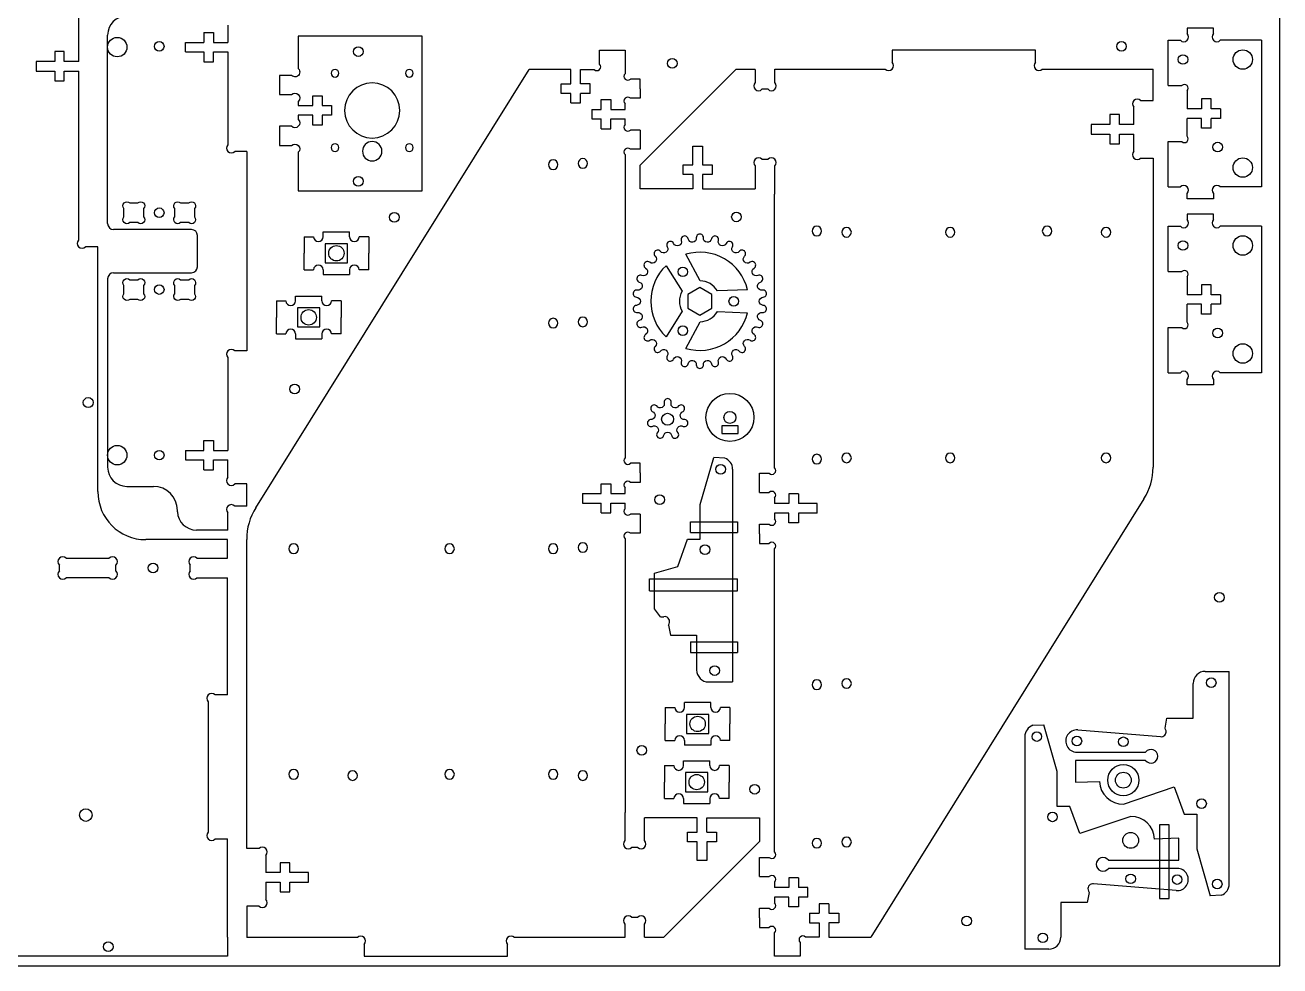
# Model space of a CAD drawing. Header units: millimetres. Extents: x 0 to 1250, y 0 to 611.
# Drawn here: x 727 to 1250, y 0 to 392 of the extents above; entities that cross this region are included whole.
import ezdxf

# ---------------------------------------------------------------- set-up
doc = ezdxf.new("R2010")
doc.units = ezdxf.units.MM
for name, color, linetype in [('helpline', 6, 'Continuous'), ('montaz', 3, 'Continuous'), ('montaz 0', 1, 'Continuous'), ('profil wew', 2, 'Continuous'), ('wybranie 1mm', 4, 'Continuous'), ('wybranie 4mm', 4, 'Continuous'), ('wybranie 5.2', 4, 'Continuous')]:
    doc.layers.add(name, color=color, linetype=linetype)

msp = doc.modelspace()

# ---------------------------------------------------------------- linework, layer by layer
for p, q in [((749.24, 376.77), (749.24, 450.02)), ((761.32, 309.24), (761.32, 387.72)), ((801.48, 388.79), (805.48, 388.79)), ((801.48, 388.79), (801.48, 384.72)), ((805.48, 388.79), (805.48, 384.72)), ((811.48, 391.89), (811.48, 384.72)), ((1222.32, 390.61), (1211.34, 390.61)), ((1211.34, 390.61), (1211.34, 388.39)), ((1222.32, 388.39), (1222.32, 390.61)), ((793.71, 384.72), (801.48, 384.72)), ((793.71, 380.72), (793.71, 384.72)), ((805.48, 384.72), (811.48, 384.72)), ((1203.45, 385.56), (1208.51, 385.56)), ((1203.45, 366.73), (1203.45, 385.56)), ((1242.32, 385.56), (1225.15, 385.56)), ((1242.32, 385.56), (1242.32, 324.56)), ((731.48, 376.77), (731.48, 372.77)), ((739.24, 376.77), (731.48, 376.77)), ((739.24, 380.84), (739.24, 376.77)), ((743.24, 380.84), (739.24, 380.84)), ((743.24, 376.77), (743.24, 380.84)), ((749.24, 376.77), (743.24, 376.77)), ((793.71, 380.72), (801.48, 380.72)), ((801.48, 380.72), (801.48, 376.65)), ((801.48, 376.65), (805.48, 376.65)), ((805.48, 376.65), (805.48, 380.72)), ((805.48, 380.72), (811.48, 380.72)), ((811.48, 380.72), (811.48, 342.06)), ((966.38, 375.64), (966.38, 381.4)), ((966.38, 381.4), (977.03, 381.4)), ((977.03, 381.4), (977.03, 372.23)), ((1148.13, 381.4), (1088.33, 381.4)), ((1088.33, 381.4), (1088.33, 376.43)), ((1148.13, 376.43), (1148.13, 381.4)), ((731.48, 372.77), (739.24, 372.77)), ((739.24, 372.77), (739.24, 368.7)), ((743.24, 368.7), (743.24, 372.77)), ((743.24, 372.77), (749.24, 372.77)), ((749.24, 302.34), (749.24, 372.77)), ((823.07, 190.87), (936.97, 373.4)), ((954.38, 373.4), (936.97, 373.4)), ((954.38, 367.4), (954.38, 373.4)), ((958.38, 373.4), (964.14, 373.4)), ((958.38, 367.4), (958.38, 373.4)), ((977.03, 372.23), (977.03, 371.64)), ((983.38, 333.6), (1023.25, 373.47)), ((1031.25, 373.47), (1023.25, 373.47)), ((1031.25, 373.47), (1031.25, 367.98)), ((1039.45, 367.98), (1039.45, 373.6)), ((1039.45, 373.6), (1085.5, 373.6)), ((1150.96, 373.6), (1197.11, 373.6)), ((1197.11, 360.52), (1197.11, 373.6)), ((739.24, 368.7), (743.24, 368.7)), ((950.31, 363.4), (950.31, 367.4)), ((950.31, 367.4), (954.38, 367.4)), ((962.45, 367.4), (958.38, 367.4)), ((962.45, 363.4), (962.45, 367.4)), ((983.38, 369.4), (979.28, 369.4)), ((983.38, 365.4), (983.38, 369.4)), ((1203.45, 366.73), (1209.09, 366.73)), ((954.38, 363.4), (950.31, 363.4)), ((954.38, 359.52), (954.38, 363.4)), ((958.38, 359.52), (958.38, 363.4)), ((962.45, 363.4), (958.38, 363.4)), ((983.38, 361.4), (979.28, 361.4)), ((983.38, 365.4), (983.38, 361.4)), ((1036.62, 365.15), (1034.08, 365.15)), ((1211.34, 364.48), (1211.34, 357.06)), ((1221.34, 361.13), (1217.34, 361.13)), ((1217.34, 361.13), (1217.34, 357.06)), ((1221.34, 357.06), (1221.34, 361.13)), ((954.38, 359.52), (958.38, 359.52)), ((963.15, 356.8), (967.03, 356.8)), ((963.15, 356.8), (963.15, 352.8)), ((967.03, 356.8), (967.03, 360.87)), ((967.03, 360.87), (971.03, 360.87)), ((971.03, 360.87), (971.03, 356.8)), ((971.03, 356.8), (977.03, 356.8)), ((977.03, 356.8), (977.03, 359.15)), ((1189.11, 350.52), (1189.11, 357.7)), ((1191.94, 360.52), (1197.11, 360.52)), ((1217.34, 357.06), (1211.34, 357.06)), ((1225.22, 357.06), (1221.34, 357.06)), ((1225.22, 357.06), (1225.22, 353.06)), ((963.15, 352.8), (967.03, 352.8)), ((967.03, 348.73), (967.03, 352.8)), ((971.03, 348.73), (971.03, 352.8)), ((971.03, 352.8), (977.03, 352.8)), ((977.03, 350.44), (977.03, 352.8)), ((1171.35, 350.52), (1171.35, 346.52)), ((1179.11, 350.52), (1171.35, 350.52)), ((1183.11, 354.6), (1179.11, 354.6)), ((1179.11, 354.6), (1179.11, 350.52)), ((1183.11, 350.52), (1183.11, 354.6)), ((1189.11, 350.52), (1183.11, 350.52)), ((1211.34, 345.64), (1211.34, 353.06)), ((1217.34, 353.06), (1211.34, 353.06)), ((1217.34, 348.99), (1217.34, 353.06)), ((1221.34, 348.99), (1221.34, 353.06)), ((1225.22, 353.06), (1221.34, 353.06)), ((840.8, 349.75), (840.8, 349.75)), ((840.8, 349.75), (840.8, 349.75)), ((840.8, 349.75), (840.8, 349.75)), ((840.8, 349.75), (840.8, 349.75)), ((967.03, 348.73), (971.03, 348.73)), ((983.38, 348.2), (979.28, 348.2)), ((983.38, 348.2), (983.38, 340.2)), ((1171.35, 346.52), (1179.11, 346.52)), ((1179.11, 346.52), (1179.11, 342.45)), ((1183.11, 342.45), (1183.11, 346.52)), ((1183.11, 346.52), (1189.11, 346.52)), ((1189.11, 339.35), (1189.11, 346.52)), ((1221.34, 348.99), (1217.34, 348.99)), ((983.38, 340.2), (979.28, 340.2)), ((1005.32, 333.7), (1005.32, 341.46)), ((1005.32, 341.46), (1009.32, 341.46)), ((1009.32, 341.46), (1009.32, 333.7)), ((1179.11, 342.45), (1183.11, 342.45)), ((1203.45, 343.4), (1209.09, 343.4)), ((1203.45, 324.56), (1203.45, 343.4)), ((819.28, 339.23), (814.3, 339.23)), ((819.28, 339.23), (819.28, 256.24)), ((977.03, 337.95), (977.03, 212.23)), ((1034.08, 336.05), (1036.62, 336.05)), ((1191.94, 336.52), (1197.11, 336.52)), ((1197.11, 336.52), (1197.11, 207.76)), ((983.38, 323.7), (983.38, 333.6)), ((1001.24, 329.7), (1001.24, 333.7)), ((1001.24, 333.7), (1005.32, 333.7)), ((1005.32, 329.7), (1001.24, 329.7)), ((1005.32, 329.7), (1005.32, 323.7)), ((1009.32, 333.7), (1013.39, 333.7)), ((1013.39, 329.7), (1009.32, 329.7)), ((1009.32, 329.7), (1009.32, 323.7)), ((1013.39, 333.7), (1013.39, 329.7)), ((1031.25, 333.22), (1031.25, 323.7)), ((1039.45, 321.5), (1039.45, 333.22)), ((1203.45, 324.56), (1208.51, 324.56)), ((1242.32, 324.56), (1225.15, 324.56)), ((1005.32, 323.7), (983.38, 323.7)), ((1009.32, 323.7), (1031.25, 323.7)), ((1039.35, 207.44), (1039.35, 321.5)), ((1039.45, 321.5), (1039.35, 321.5)), ((1211.34, 319.52), (1211.34, 321.73)), ((1222.32, 319.52), (1211.34, 319.52)), ((1222.32, 321.73), (1222.32, 319.52)), ((1222.32, 313.14), (1211.34, 313.14)), ((1211.34, 313.14), (1211.34, 310.92)), ((1222.32, 310.92), (1222.32, 313.14)), ((796.26, 306.74), (763.82, 306.74)), ((798.76, 291.24), (798.76, 304.24)), ((843.18, 303.75), (843.18, 296.85)), ((843.18, 303.75), (847.18, 303.75)), ((851.18, 305.75), (862.17, 305.75)), ((851.18, 303.75), (851.18, 305.75)), ((862.17, 303.75), (862.17, 305.75)), ((870.17, 303.75), (866.17, 303.75)), ((870.17, 303.75), (870.17, 296.85)), ((1203.45, 308.09), (1208.51, 308.09)), ((1203.45, 289.26), (1203.45, 308.09)), ((1242.32, 308.09), (1225.15, 308.09)), ((1242.32, 308.09), (1242.32, 247.09)), ((757.24, 299.52), (752.07, 299.52)), ((757.24, 197.55), (757.24, 299.52)), ((843.18, 289.96), (843.18, 296.85)), ((870.17, 289.96), (870.17, 296.85)), ((763.82, 288.74), (796.26, 288.74)), ((843.18, 289.96), (847.18, 289.96)), ((851.18, 289.96), (851.18, 287.96)), ((851.18, 287.96), (862.17, 287.96)), ((862.17, 289.96), (862.17, 287.96)), ((870.17, 289.96), (866.17, 289.96)), ((1203.45, 289.26), (1209.09, 289.26)), ((761.32, 286.24), (761.32, 207.75)), ((1211.34, 287.01), (1211.34, 279.59)), ((1221.34, 283.66), (1217.34, 283.66)), ((1217.34, 283.66), (1217.34, 279.59)), ((1221.34, 279.59), (1221.34, 283.66)), ((839.64, 279.05), (850.62, 279.05)), ((839.64, 277.05), (839.64, 279.05)), ((850.62, 277.05), (850.62, 279.05)), ((1217.34, 279.59), (1211.34, 279.59)), ((1225.22, 279.59), (1221.34, 279.59)), ((1225.22, 279.59), (1225.22, 275.59)), ((831.64, 277.05), (831.64, 270.16)), ((831.64, 277.05), (835.64, 277.05)), ((858.62, 277.05), (854.62, 277.05)), ((858.62, 277.05), (858.62, 270.16)), ((1211.34, 268.17), (1211.34, 275.59)), ((1217.34, 275.59), (1211.34, 275.59)), ((1217.34, 271.52), (1217.34, 275.59)), ((1221.34, 271.52), (1221.34, 275.59)), ((1225.22, 275.59), (1221.34, 275.59)), ((831.64, 263.27), (831.64, 270.16)), ((858.62, 263.27), (858.62, 270.16)), ((1221.34, 271.52), (1217.34, 271.52)), ((831.64, 263.27), (835.64, 263.27)), ((839.64, 263.27), (839.64, 261.27)), ((850.62, 263.27), (850.62, 261.27)), ((858.62, 263.27), (854.62, 263.27)), ((1203.45, 265.93), (1209.09, 265.93)), ((1203.45, 247.09), (1203.45, 265.93)), ((839.64, 261.27), (850.62, 261.27)), ((811.48, 253.41), (811.48, 214.75)), ((819.28, 256.24), (814.3, 256.24)), ((1203.45, 247.09), (1208.51, 247.09)), ((1242.32, 247.09), (1225.15, 247.09)), ((1211.34, 242.05), (1211.34, 244.26)), ((1222.32, 242.05), (1211.34, 242.05)), ((1222.32, 244.26), (1222.32, 242.05)), ((793.71, 214.75), (793.71, 210.75)), ((793.71, 214.75), (801.48, 214.75)), ((801.48, 218.82), (805.48, 218.82)), ((801.48, 214.75), (801.48, 218.82)), ((805.48, 218.82), (805.48, 214.75)), ((805.48, 214.75), (811.48, 214.75)), ((793.71, 210.75), (801.48, 210.75)), ((801.48, 206.68), (801.48, 210.75)), ((805.48, 210.75), (811.48, 210.75)), ((805.48, 206.68), (805.48, 210.75)), ((811.48, 203.58), (811.48, 210.75)), ((977.03, 212.23), (977.03, 211.64)), ((983.38, 209.4), (979.28, 209.4)), ((983.38, 205.4), (983.38, 209.4)), ((1008.36, 192.24), (1013.98, 211.79)), ((1018.57, 211.56), (1013.98, 211.79)), ((801.48, 206.68), (805.48, 206.68)), ((983.38, 205.4), (983.38, 201.4)), ((1021.86, 206.86), (1021.86, 118.28)), ((1033, 205.2), (1037.11, 205.2)), ((1033, 197.2), (1033, 205.2)), ((769.32, 199.75), (780.39, 199.75)), ((819.28, 200.75), (814.3, 200.75)), ((819.28, 191.55), (819.28, 200.75)), ((967.03, 200.87), (971.03, 200.87)), ((967.03, 196.8), (967.03, 200.87)), ((971.03, 200.87), (971.03, 196.8)), ((977.03, 196.8), (977.03, 199.15)), ((983.38, 201.4), (979.28, 201.4)), ((959.27, 196.8), (967.03, 196.8)), ((959.27, 196.8), (959.27, 192.8)), ((971.03, 196.8), (977.03, 196.8)), ((1033, 197.2), (1037.11, 197.2)), ((1039.35, 194.95), (1039.35, 192.6)), ((1049.35, 196.67), (1045.35, 196.67)), ((1045.35, 196.67), (1045.35, 192.6)), ((1049.35, 196.67), (1049.35, 192.6)), ((1193.32, 194.52), (1079.41, 12)), ((790.39, 189.15), (790.39, 189.75)), ((811.48, 181.55), (811.48, 188.72)), ((819.28, 191.55), (814.3, 191.55)), ((959.27, 192.8), (967.03, 192.8)), ((967.03, 188.73), (967.03, 192.8)), ((967.03, 188.73), (971.03, 188.73)), ((971.03, 192.8), (977.03, 192.8)), ((971.03, 188.73), (971.03, 192.8)), ((977.03, 190.44), (977.03, 192.8)), ((1008.36, 177.73), (1008.36, 192.24)), ((1045.35, 192.6), (1039.35, 192.6)), ((1039.35, 188.6), (1039.35, 186.24)), ((1045.35, 188.6), (1039.35, 188.6)), ((1045.35, 184.53), (1045.35, 188.6)), ((1057.11, 192.6), (1049.35, 192.6)), ((1057.11, 188.6), (1049.35, 188.6)), ((1049.35, 188.6), (1049.35, 184.53)), ((1057.11, 188.6), (1057.11, 192.6)), ((983.38, 188.2), (979.28, 188.2)), ((983.38, 188.2), (983.38, 180.2)), ((1033, 184), (1037.11, 184)), ((1033, 180), (1033, 184)), ((1049.35, 184.53), (1045.35, 184.53)), ((811.48, 181.55), (798.38, 181.55)), ((977.03, 177.95), (977.03, 63.9)), ((983.38, 180.2), (979.28, 180.2)), ((1033, 180), (1033, 176)), ((811.28, 177.55), (777.23, 177.55)), ((811.28, 169.81), (811.28, 177.55)), ((819.28, 48.88), (819.28, 177.64)), ((998.97, 166.42), (1003.08, 177.73)), ((1003.08, 177.73), (1008.36, 177.73)), ((1033, 176), (1037.11, 176)), ((1039.35, 173.17), (1039.35, 173.75)), ((1039.35, 47.44), (1039.35, 173.17)), ((798.55, 169.81), (811.28, 169.81)), ((795.72, 164.53), (795.72, 166.98)), ((989.27, 163.6), (998.97, 166.42)), ((989.27, 148.79), (989.27, 163.6)), ((798.55, 161.71), (811.28, 161.71)), ((811.28, 112.88), (811.28, 161.71)), ((991.81, 145.35), (989.27, 148.79)), ((991.81, 145.35), (993.21, 145.46)), ((995.1, 141.94), (995.91, 137.73)), ((995.91, 137.73), (1006.86, 137.73)), ((1006.86, 137.73), (1006.86, 123.28)), ((1218.87, 122.68), (1228.87, 122.68)), ((1228.87, 34.1), (1228.87, 122.68)), ((1011.86, 118.28), (1021.86, 118.28)), ((1213.87, 103.24), (1213.87, 117.68)), ((803.28, 110.05), (803.28, 55.71)), ((811.28, 112.88), (806.11, 112.88)), ((993.78, 107.67), (993.78, 100.78)), ((993.78, 107.67), (997.78, 107.67)), ((1012.76, 109.67), (1001.78, 109.67)), ((1001.78, 107.67), (1001.78, 109.67)), ((1012.76, 107.67), (1012.76, 109.67)), ((1020.76, 107.67), (1016.76, 107.67)), ((1020.76, 107.67), (1020.76, 100.78)), ((993.78, 93.88), (993.78, 100.78)), ((1020.76, 93.88), (1020.76, 100.78)), ((1146.96, 100.23), (1151.55, 100.46)), ((1157.17, 80.91), (1151.55, 100.46)), ((1202.11, 99.02), (1202.92, 103.24)), ((1202.92, 103.24), (1213.87, 103.24)), ((1143.67, 95.53), (1143.67, 6.95)), ((1165.74, 98.29), (1200.22, 95.5)), ((993.78, 93.88), (997.78, 93.88)), ((1001.78, 93.88), (1001.78, 91.88)), ((1012.76, 91.88), (1001.78, 91.88)), ((1012.76, 93.88), (1012.76, 91.88)), ((1020.76, 93.88), (1016.76, 93.88)), ((1165.37, 89.03), (1194.01, 89.04)), ((1001.39, 85.46), (1012.37, 85.46)), ((1001.39, 83.46), (1001.39, 85.46)), ((1012.37, 83.46), (1012.37, 85.46)), ((1194.01, 85.61), (1164.74, 85.61)), ((1164.74, 85.61), (1164.74, 76.47)), ((993.39, 83.46), (993.39, 76.56)), ((993.39, 83.46), (997.39, 83.46)), ((1020.37, 83.46), (1016.37, 83.46)), ((1020.37, 83.46), (1020.37, 76.56)), ((1157.17, 66.4), (1157.17, 80.91)), ((993.39, 69.67), (993.39, 76.56)), ((1020.37, 69.67), (1020.37, 76.56)), ((1164.74, 76.47), (1174.76, 76.81)), ((1184.74, 67.36), (1205.97, 74.54)), ((1205.97, 74.54), (1210.09, 63.23)), ((993.39, 69.67), (997.39, 69.67)), ((1001.39, 69.67), (1001.39, 67.67)), ((1012.37, 69.67), (1012.37, 67.67)), ((1020.37, 69.67), (1016.37, 69.67)), ((976.93, 63.9), (976.93, 52.18)), ((976.93, 63.9), (977.03, 63.9)), ((1001.39, 67.67), (1012.37, 67.67)), ((1162.45, 66.4), (1157.17, 66.4)), ((1166.57, 55.09), (1162.45, 66.4)), ((1210.09, 63.23), (1215.37, 63.23)), ((1215.37, 63.23), (1215.37, 48.72)), ((985.13, 52.18), (985.13, 61.7)), ((1007.07, 61.7), (985.13, 61.7)), ((1007.07, 55.7), (1007.07, 61.7)), ((1011.07, 55.7), (1011.07, 61.7)), ((1011.07, 61.7), (1033, 61.7)), ((1033, 61.7), (1033, 51.8)), ((1187.8, 62.27), (1166.57, 55.09)), ((806.11, 52.88), (811.28, 52.88)), ((811.28, 12), (811.28, 52.88)), ((1002.99, 51.7), (1002.99, 55.7)), ((1002.99, 55.7), (1007.07, 55.7)), ((1011.07, 55.7), (1015.14, 55.7)), ((1015.14, 55.7), (1015.14, 51.7)), ((1207.8, 53.17), (1197.79, 52.83)), ((1207.8, 44.02), (1207.8, 53.17)), ((824.45, 48.88), (819.28, 48.88)), ((982.3, 49.35), (979.76, 49.35)), ((1033, 51.8), (993.13, 11.93)), ((1007.07, 51.7), (1002.99, 51.7)), ((1007.07, 43.94), (1007.07, 51.7)), ((1015.14, 51.7), (1011.07, 51.7)), ((1011.07, 51.7), (1011.07, 43.94)), ((1215.37, 48.72), (1220.99, 29.17)), ((827.28, 46.05), (827.28, 38.88)), ((837.28, 42.95), (833.28, 42.95)), ((833.28, 42.95), (833.28, 38.88)), ((837.28, 38.88), (837.28, 42.95)), ((1011.07, 43.94), (1007.07, 43.94)), ((1033, 45.2), (1037.11, 45.2)), ((1033, 37.2), (1033, 45.2)), ((1178.53, 44.02), (1207.8, 44.02)), ((833.28, 38.88), (827.28, 38.88)), ((845.04, 38.88), (837.28, 38.88)), ((845.04, 34.88), (845.04, 38.88)), ((1033, 37.2), (1037.11, 37.2)), ((1049.35, 36.67), (1045.35, 36.67)), ((1045.35, 36.67), (1045.35, 32.6)), ((1049.35, 36.67), (1049.35, 32.6)), ((1207.18, 40.61), (1178.53, 40.59)), ((827.28, 34.88), (833.28, 34.88)), ((827.28, 34.88), (827.28, 27.7)), ((833.28, 34.88), (833.28, 30.8)), ((837.28, 30.8), (837.28, 34.88)), ((837.28, 34.88), (845.04, 34.88)), ((1039.35, 34.95), (1039.35, 32.6)), ((1045.35, 32.6), (1039.35, 32.6)), ((1053.23, 32.6), (1049.35, 32.6)), ((1053.23, 28.6), (1053.23, 32.6)), ((1206.8, 31.34), (1172.32, 34.14)), ((833.28, 30.8), (837.28, 30.8)), ((1039.35, 28.6), (1039.35, 26.25)), ((1045.35, 28.6), (1039.35, 28.6)), ((1045.35, 24.53), (1045.35, 28.6)), ((1049.35, 28.6), (1049.35, 24.53)), ((1053.23, 28.6), (1049.35, 28.6)), ((1158.67, 26.4), (1158.67, 11.95)), ((1169.62, 26.4), (1158.67, 26.4)), ((1170.43, 30.61), (1169.62, 26.4)), ((1225.58, 29.41), (1220.99, 29.17)), ((824.45, 24.88), (819.28, 24.88)), ((819.28, 24.88), (819.28, 11.8)), ((1033, 24), (1037.11, 24)), ((1033, 20), (1033, 24)), ((1049.35, 24.53), (1045.35, 24.53)), ((1053.93, 22), (1053.93, 18)), ((1053.93, 22), (1058, 22)), ((1058, 25.88), (1058, 22)), ((1062, 25.88), (1058, 25.88)), ((1062, 25.88), (1062, 22)), ((1062, 22), (1066.07, 22)), ((1066.07, 22), (1066.07, 18)), ((976.93, 17.42), (976.93, 11.8)), ((979.76, 20.25), (982.3, 20.25)), ((985.13, 11.93), (985.13, 17.42)), ((1033, 20), (1033, 16)), ((1033, 16), (1037.11, 16)), ((1053.93, 18), (1058, 18)), ((1058, 18), (1058, 12)), ((1066.07, 18), (1062, 18)), ((1062, 18), (1062, 12)), ((811.28, 12), (811.28, 4)), ((865.43, 11.8), (819.28, 11.8)), ((976.93, 11.8), (930.88, 11.8)), ((985.13, 11.93), (993.13, 11.93)), ((1039.35, 13.17), (1039.35, 13.75)), ((1039.35, 4), (1039.35, 13.17)), ((1058, 12), (1052.25, 12)), ((1062, 12), (1079.41, 12)), ((868.25, 8.97), (868.25, 4)), ((928.05, 4), (928.05, 8.97)), ((1050, 9.75), (1050, 4)), ((1153.67, 6.95), (1143.67, 6.95)), ((811.28, 4), (711.87, 4)), ((868.25, 4), (928.05, 4)), ((1050, 4), (1039.35, 4))]:
    msp.add_line(p, q)
msp.add_lwpolyline([(840.8, 387.25), (840.8, 373.78, -1.008998), (837.97, 370.95), (833, 370.95), (833, 362.95), (837.97, 362.95, -1), (840.8, 360.12), (840.8, 358.35), (846.8, 358.35), (846.8, 362.42), (850.8, 362.42), (850.8, 358.35), (854.68, 358.35), (854.68, 354.35), (850.8, 354.35), (850.8, 350.28), (846.8, 350.28), (846.8, 354.35), (840.8, 354.35), (840.8, 352.58, -1), (837.97, 349.75), (833, 349.75), (833, 341.75), (837.97, 341.75, -1), (840.8, 338.92), (840.8, 322.83), (892.38, 322.83), (892.38, 387.25), (840.8, 387.25)], format="xyb")
for points in [[(1009.69, 303.3, 1.024491), (1006.69, 303.3, -0.971941), (1003.32, 302.89, 1.024491), (1000.41, 302.18, -0.971941), (997.23, 300.97, 1.024491), (994.57, 299.58, -0.971941), (991.77, 297.65, 1.024491), (989.53, 295.66, -0.971941), (987.28, 293.11, 1.024491), (985.57, 290.64, -0.971941), (983.99, 287.64, 1.024491), (982.93, 284.83, -0.971941), (982.12, 281.53, 1.024491), (981.75, 278.55, -0.971941), (981.75, 275.16, 1.024491), (982.12, 272.18, -0.971941), (982.93, 268.88, 1.024491), (983.99, 266.07, -0.971941), (985.57, 263.06, 1.024491), (987.28, 260.6, -0.971941), (989.53, 258.05, 1.024491), (991.77, 256.06, -0.971941), (994.57, 254.13, 1.024491), (997.23, 252.74, -0.971941), (1000.41, 251.53, 1.024491), (1003.32, 250.82, -0.971941), (1006.69, 250.41, 1.024491), (1009.69, 250.41, -0.971941), (1013.06, 250.82, 1.024491), (1015.98, 251.53, -0.971941), (1019.15, 252.74, 1.024491), (1021.81, 254.13, -0.971941), (1024.61, 256.06, 1.024491), (1026.85, 258.05, -0.971941), (1029.1, 260.6, 1.024491), (1030.81, 263.06, -0.971941), (1032.39, 266.07, 1.024491), (1033.45, 268.88, -0.971941), (1034.26, 272.18, 1.024491), (1034.63, 275.16, -0.971941), (1034.63, 278.55, 1.024491), (1034.26, 281.53, -0.971941), (1033.45, 284.83, 1.024491), (1032.39, 287.64, -0.971941), (1030.81, 290.64, 1.024491), (1029.1, 293.11, -0.971941), (1026.85, 295.66, 1.024491), (1024.61, 297.65, -0.971941), (1021.81, 299.58, 1.024491), (1019.15, 300.97, -0.971941), (1015.98, 302.18, 1.024491), (1013.06, 302.89, -0.971941)], [(996.27, 234.71, 1.090298), (993.28, 234.71, -0.90226), (990.23, 233.25, 1.090298), (988.37, 230.91, -0.90226), (987.61, 227.61, 1.090298), (988.28, 224.7, -0.90226), (990.39, 222.05, 1.090298), (993.08, 220.76, -0.90226), (996.46, 220.76, 1.090298), (999.16, 222.05, -0.90226), (1001.27, 224.7, 1.090298), (1001.93, 227.61, -0.90226), (1001.18, 230.91, 1.090298), (999.31, 233.25, -0.90226)]]:
    msp.add_lwpolyline(points, format="xyb", close=True)
msp.add_circle((1020.72, 228.46), 10)
for centre, radius, start, end in [((769.32, 387.72), 8, 90, 180), ((1209.92, 386.98), 2, 225, 45), ((1223.74, 386.98), 2, 135, 315), ((965.26, 374.52), 1.59, 225, 45), ((978.15, 370.52), 1.59, 135, 315), ((1086.92, 375.01), 2, 225, 45), ((1149.54, 375.01), 2, 135, 315), ((1032.67, 366.56), 2, 135, 315), ((1038.04, 366.56), 2, 225, 45), ((1210.21, 365.6), 1.59, 315.0031, 135.0031), ((978.15, 360.28), 1.59, 45, 225), ((1190.52, 359.11), 2, 45, 225), ((978.15, 349.32), 1.59, 135, 315), ((1210.21, 344.52), 1.59, 224.9969, 44.9969), ((812.89, 340.64), 2, 135, 315), ((978.15, 339.08), 1.59, 45, 225), ((1032.67, 334.64), 2, 45, 225), ((1038.04, 334.64), 2, 315, 135), ((1190.52, 337.94), 2, 135, 315), ((1209.92, 323.15), 2, 315, 135), ((1223.74, 323.15), 2, 45, 225), ((763.82, 309.24), 2.5, 180, 270), ((1209.92, 309.5), 2, 225, 45), ((1223.74, 309.5), 2, 135, 315), ((796.26, 304.24), 2.5, 0, 90), ((849.18, 303.75), 2, 180, 0), ((864.17, 303.75), 2, 180, 0), ((750.65, 300.93), 2, 135, 315), ((763.82, 286.24), 2.5, 90, 180), ((796.26, 291.24), 2.5, 270, 0), ((849.18, 289.96), 2, 0, 180), ((864.17, 289.96), 2, 0, 180), ((1210.21, 288.13), 1.59, 315.0031, 135.0031), ((837.64, 277.05), 2, 180, 0), ((852.62, 277.05), 2, 180, 0), ((1210.21, 267.05), 1.59, 224.9969, 44.9969), ((837.64, 263.27), 2, 0, 180), ((852.62, 263.27), 2, 0, 180), ((812.89, 254.83), 2, 45, 225), ((1209.92, 245.68), 2, 315, 135), ((1223.74, 245.68), 2, 45, 225), ((978.15, 210.52), 1.59, 135, 315), ((1016.86, 206.86), 5, 0, 70), ((769.32, 207.75), 8, 180, 270), ((1038.23, 206.32), 1.59, 225, 45), ((1172.11, 207.76), 25, 328.0338, 0), ((780.39, 189.75), 10, 0, 90), ((812.89, 202.16), 2, 135, 315), ((978.15, 200.28), 1.59, 45, 225), ((777.24, 197.55), 20, 180, 270), ((1038.23, 196.08), 1.59, 315, 135), ((798.38, 189.55), 8, 182.8628, 270), ((812.89, 190.13), 2, 45, 225), ((844.28, 177.64), 25, 148.0338, 180), ((978.15, 189.32), 1.59, 135, 315), ((1038.23, 185.12), 1.59, 225, 45), ((978.15, 179.08), 1.59, 45, 225), ((1038.23, 174.88), 1.59, 315, 135), ((797.13, 168.39), 2, 45.0058, 225), ((797.13, 163.12), 2, 135, 315), ((993.57, 143.5), 2, 347.1016, 100.474), ((991.34, 144.01), 4.29, 331.2279, 347.1016), ((1011.86, 123.28), 5, 180, 270), ((1218.87, 117.68), 5, 90, 180), ((804.69, 111.46), 2, 45, 225), ((999.78, 107.67), 2, 180, 0), ((1014.76, 107.67), 2, 180, 0), ((1148.67, 95.53), 5, 110, 180), ((999.78, 93.88), 2, 0, 180), ((1014.76, 93.88), 2, 0, 180), ((1165.37, 93.67), 4.64, 85.3645, 270), ((1200.58, 97.47), 2, 259.526, 12.8984), ((1198.35, 96.95), 4.29, 12.8984, 28.7721), ((1196.28, 87.33), 2.84, 217.1175, 142.8825), ((999.39, 83.46), 2, 180, 0), ((1014.37, 83.46), 2, 180, 0), ((1184.74, 77.36), 10, 183.186, 270), ((999.39, 69.67), 2, 0, 180), ((1014.37, 69.67), 2, 0, 180), ((1187.8, 52.27), 10, 3.186, 90), ((804.69, 54.29), 2, 135, 315), ((825.86, 47.46), 2, 315, 135), ((978.35, 50.76), 2, 135, 315), ((983.72, 50.76), 2, 225, 45), ((1038.23, 46.32), 1.59, 225, 45), ((1176.27, 42.31), 2.84, 37.1175, 322.8825), ((1038.23, 36.08), 1.59, 315, 135), ((1207.18, 35.97), 4.64, 265.3645, 90), ((1171.96, 32.17), 2, 79.526, 192.8984), ((1174.2, 32.68), 4.29, 192.8984, 208.7721), ((1223.87, 34.1), 5, 290, 0), ((825.86, 26.29), 2, 225, 45), ((1038.23, 25.12), 1.59, 225, 45), ((978.35, 18.84), 2, 45, 225), ((983.72, 18.84), 2, 315, 135), ((1038.23, 14.88), 1.59, 315, 135), ((866.84, 10.39), 2, 315, 135), ((929.47, 10.39), 2, 45, 225), ((1051.12, 10.88), 1.59, 45, 225), ((1153.67, 11.95), 5, 270, 0)]:
    msp.add_arc(centre, radius, start, end)
at = {"layer": 'helpline'}
for p, q in [((1250, 0), (1250, 611)), ((0, 0), (1250, 0))]:
    msp.add_line(p, q, dxfattribs=at)
at = {"layer": 'montaz'}
for centre, radius in [((782.82, 383.04), 2), ((1183.96, 383.04), 2), ((996.69, 375.95), 2), ((1209.6, 377.56), 2), ((1224.06, 341.09), 2), ((880.82, 311.84), 2), ((856.67, 296.85), 3.2), ((1209.6, 300.09), 2), ((845.13, 270.16), 3.2), ((1224.06, 263.62), 2), ((839.26, 240.3), 2), ((994.77, 227.71), 2.5), ((1020.72, 228.46), 2.5), ((782.82, 212.75), 2), ((780.26, 165.76), 2), ((1224.78, 153.52), 2), ((1014.36, 123.01), 2), ((1221.37, 117.96), 2), ((1007.27, 100.78), 3.2), ((1148.67, 95.53), 2), ((1165.37, 93.67), 2), ((983.98, 89.79), 2), ((1006.88, 76.56), 3.2), ((1031.06, 73.58), 2), ((1207.18, 35.97), 2), ((1223.87, 34.1), 2), ((1119.4, 18.7), 2), ((1151.17, 11.68), 2)]:
    msp.add_circle(centre, radius, dxfattribs=at)
for centre, radius, start, end in [((856.1, 371.85), 1.6, 90, 270), ((856.1, 371.85), 1.6, 270, 90), ((887.1, 340.85), 1.6, 90, 270), ((887.1, 340.85), 1.6, 270, 90), ((959.42, 334.29), 2, 90, 270), ((959.42, 334.29), 2, 270, 90), ((1177.53, 305.6), 2, 90, 270), ((1177.53, 305.6), 2, 270, 90), ((838.85, 79.8), 2, 90, 270), ((838.85, 79.8), 2, 270, 90), ((959.42, 79.29), 2, 90, 270), ((959.42, 79.29), 2, 270, 90), ((1056.96, 51.11), 2, 90, 270), ((1056.96, 51.11), 2, 270, 90)]:
    msp.add_arc(centre, radius, start, end, dxfattribs=at)
at = {"layer": 'montaz 0'}
for p, q in [((1017.29, 224.92), (1017.29, 221.72)), ((1024.14, 224.92), (1017.29, 224.92)), ((1017.29, 221.72), (1024.14, 221.72)), ((1024.14, 221.72), (1024.14, 224.92))]:
    msp.add_line(p, q, dxfattribs=at)
for centre in [(1023.45, 311.99), (1001.11, 289.11), (1022.34, 276.85), (1001.11, 264.6), (1016.86, 206.86), (991.43, 194.2)]:
    msp.add_circle(centre, 2, dxfattribs=at)
for start, end in [(90, 270), (270, 90)]:
    msp.add_arc((1056.96, 306.11), 2, start, end, dxfattribs=at)
at = {"layer": 'profil wew', "linetype": 'ByBlock'}
for p, q in [((1008.27, 285.35), (1002.39, 296.48)), ((994.1, 291.68), (1000.79, 281.03)), ((1028.08, 281.65), (1015.51, 281.18)), ((1000.79, 272.68), (994.1, 262.03)), ((1015.51, 272.53), (1028.08, 272.06)), ((1002.39, 257.23), (1008.27, 268.36))]:
    msp.add_line(p, q, dxfattribs=at)
at = {"layer": 'profil wew'}
for p, q in [((744.02, 169.81), (761.97, 169.81)), ((741.19, 164.53), (741.19, 166.98)), ((764.8, 164.53), (764.8, 166.98)), ((761.97, 161.71), (744.02, 161.71))]:
    msp.add_line(p, q, dxfattribs=at)
for points in [[(768.12, 312.02), (768.12, 315.45, -0.975446), (770.51, 317.84), (773.94, 317.84, -0.975446), (776.32, 315.45), (776.32, 312.02, -0.975446), (773.94, 309.64), (770.51, 309.64, -0.975446)], [(789.32, 312.02), (789.32, 315.45, -0.975446), (791.71, 317.84), (795.14, 317.84, -0.975446), (797.52, 315.45), (797.52, 312.02, -0.975446), (795.14, 309.64), (791.71, 309.64, -0.975446)], [(768.12, 280.02), (768.12, 283.45, -0.975446), (770.51, 285.84), (773.94, 285.84, -0.975446), (776.32, 283.45), (776.32, 280.02, -0.975446), (773.94, 277.64), (770.51, 277.64, -0.975446)], [(789.32, 280.02), (789.32, 283.45, -0.975446), (791.71, 285.84), (795.14, 285.84, -0.975446), (797.52, 283.45), (797.52, 280.02, -0.975446), (795.14, 277.64), (791.71, 277.64, -0.975446)]]:
    msp.add_lwpolyline(points, format="xyb", close=True, dxfattribs=at)
msp.add_lwpolyline([(1003.19, 273.97), (1008.19, 271.08), (1013.19, 273.97), (1013.19, 279.74), (1008.19, 282.63), (1003.19, 279.74)], close=True, dxfattribs=at)
for centre, radius in [((765.32, 382.72), 4.05), ((865.8, 380.87), 2), ((1234.52, 377.56), 4.05), ((1234.52, 332.56), 4.05), ((865.8, 326.83), 2), ((782.82, 313.74), 2), ((1234.52, 300.09), 4.05), ((782.82, 281.74), 2), ((1234.52, 255.09), 4.05), ((753.24, 234.66), 2.1), ((765.32, 212.75), 4.05), ((1010.33, 173.39), 2), ((1184.74, 93.36), 2), ((1184.74, 77.36), 3.3), ((1217.34, 67.58), 2), ((752.23, 62.81), 2.62), ((1155.2, 62.06), 2), ((1187.8, 52.27), 3.3), ((1187.8, 36.27), 2), ((761.57, 8), 2)]:
    msp.add_circle(centre, radius, dxfattribs=at)
for centre, radius, start, end in [((887.1, 371.85), 1.6, 90, 270), ((887.1, 371.85), 1.6, 270, 90), ((871.6, 356.35), 11.5, 90, 270), ((871.6, 356.35), 11.5, 270, 90), ((856.1, 340.85), 1.6, 90, 270), ((856.1, 340.85), 1.6, 270, 90), ((871.6, 339.35), 4.05, 90, 270), ((871.6, 339.35), 4.05, 270, 90), ((947.03, 333.78), 2, 90, 270), ((947.03, 333.78), 2, 270, 90), ((1069.35, 305.6), 2, 90, 270), ((1069.35, 305.6), 2, 270, 90), ((1112.53, 305.6), 2, 90, 270), ((1112.53, 305.6), 2, 270, 90), ((1152.95, 306.11), 2, 90, 270), ((1152.95, 306.11), 2, 270, 90), ((1008.19, 276.85), 8.5, 30.5638, 89.4363), ((1008.19, 276.85), 8.5, 150.5638, 209.4363), ((1008.19, 276.85), 8.5, 270.5638, 329.4363), ((947.03, 267.76), 2, 90, 270), ((947.03, 267.76), 2, 270, 90), ((959.42, 268.27), 2, 90, 270), ((959.42, 268.27), 2, 270, 90), ((1056.96, 211.11), 2, 90, 270), ((1056.96, 211.11), 2, 270, 90), ((1069.35, 211.62), 2, 90, 270), ((1069.35, 211.62), 2, 270, 90), ((1112.53, 211.62), 2, 90, 270), ((1112.53, 211.62), 2, 270, 90), ((1177.53, 211.62), 2, 90, 270), ((1177.53, 211.62), 2, 270, 90), ((838.85, 173.78), 2, 90, 270), ((838.85, 173.78), 2, 270, 90), ((903.85, 173.78), 2, 90, 270), ((903.85, 173.78), 2, 270, 90), ((947.03, 173.78), 2, 90, 270), ((947.03, 173.78), 2, 270, 90), ((959.42, 174.29), 2, 90, 270), ((959.42, 174.29), 2, 270, 90), ((742.6, 168.39), 2, 45.0058, 225), ((763.38, 168.39), 2, 315, 134.9942), ((742.6, 163.12), 2, 135, 315), ((763.38, 163.12), 2, 225, 45), ((1056.96, 117.13), 2, 90, 270), ((1056.96, 117.13), 2, 270, 90), ((1069.35, 117.64), 2, 90, 270), ((1069.35, 117.64), 2, 270, 90), ((863.43, 79.29), 2, 90, 270), ((863.43, 79.29), 2, 270, 90), ((903.85, 79.8), 2, 90, 270), ((903.85, 79.8), 2, 270, 90), ((947.03, 79.8), 2, 90, 270), ((947.03, 79.8), 2, 270, 90), ((1069.35, 51.62), 2, 90, 270), ((1069.35, 51.62), 2, 270, 90)]:
    msp.add_arc(centre, radius, start, end, dxfattribs=at)
at = {"layer": 'profil wew', "linetype": 'ByBlock'}
for start, end in [(13.5422, 106.4578), (133.5422, 226.4578), (253.5422, 346.4578)]:
    msp.add_arc((1008.19, 276.85), 20.46, start, end, dxfattribs=at)
at = {"layer": 'wybranie 1mm'}
for p, q in [((861.29, 300.85), (852.06, 300.85)), ((852.06, 300.85), (852.06, 292.85)), ((861.29, 292.85), (861.29, 300.85)), ((852.06, 292.85), (861.29, 292.85)), ((849.75, 274.16), (840.51, 274.16)), ((840.51, 274.16), (840.51, 266.16)), ((849.75, 266.16), (849.75, 274.16)), ((840.51, 266.16), (849.75, 266.16)), ((1011.89, 104.78), (1002.65, 104.78)), ((1002.65, 104.78), (1002.65, 96.78)), ((1011.89, 96.78), (1011.89, 104.78)), ((1002.65, 96.78), (1011.89, 96.78)), ((1011.5, 80.56), (1002.26, 80.56)), ((1002.26, 80.56), (1002.26, 72.56)), ((1011.5, 72.56), (1011.5, 80.56)), ((1002.26, 72.56), (1011.5, 72.56))]:
    msp.add_line(p, q, dxfattribs=at)
at = {"layer": 'wybranie 4mm'}
for p, q in [((1004.27, 180.53), (1004.27, 184.93)), ((1004.27, 184.93), (1023.86, 184.93)), ((1023.86, 184.93), (1023.86, 180.53)), ((1004.27, 180.53), (1023.86, 180.53)), ((987.27, 161.23), (1023.86, 161.23)), ((987.27, 156.23), (987.27, 161.23)), ((1023.86, 156.23), (1023.86, 161.23)), ((987.27, 156.23), (1023.86, 156.23)), ((1004.27, 134.93), (1004.27, 130.53)), ((1004.27, 134.93), (1023.86, 134.93)), ((1023.86, 134.93), (1023.86, 130.53)), ((1004.27, 130.53), (1023.86, 130.53)), ((1199.79, 58.71), (1199.79, 28.07)), ((1203.79, 58.71), (1199.79, 58.71)), ((1203.79, 28.07), (1203.79, 58.71)), ((1199.79, 28.07), (1203.79, 28.07))]:
    msp.add_line(p, q, dxfattribs=at)
at = {"layer": 'wybranie 5.2'}
msp.add_circle((1184.74, 77.36), 6.5, dxfattribs=at)

doc.saveas('drawing.dxf')
